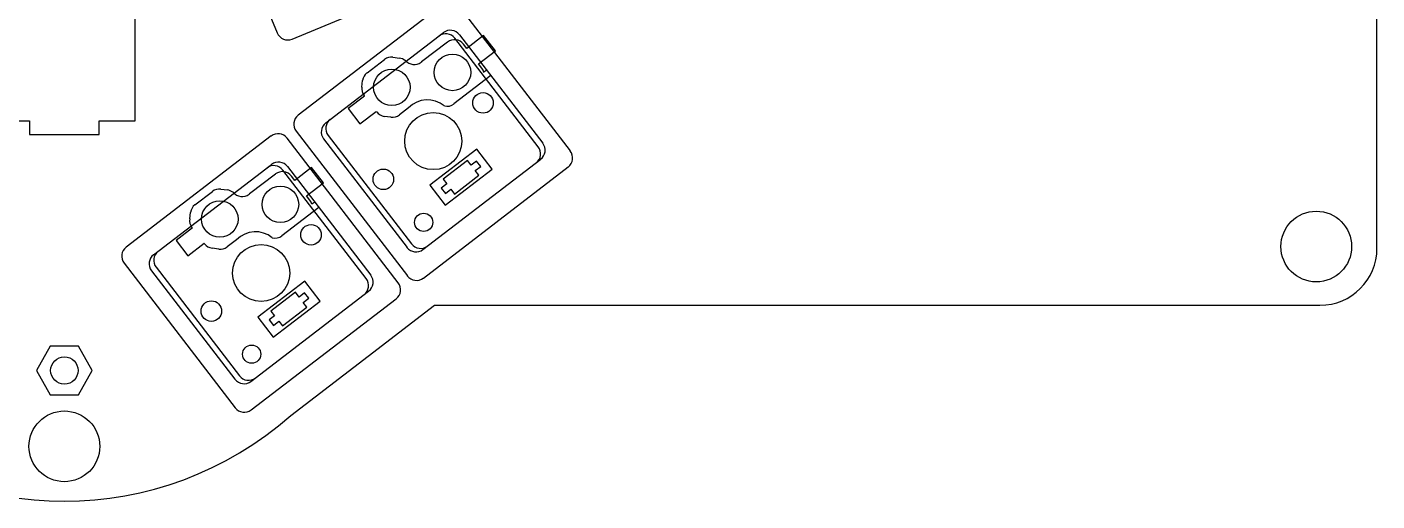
# Model space of a CAD drawing. Header units: millimetres. Extents: x 37 to 267, y -156 to -36.
# Drawn here: x 148.6 to 266.9, y -155.7 to -114.1 of the extents above; entities that cross this region are included whole.
import ezdxf

# ---------------------------------------------------------------- set-up
doc = ezdxf.new("R2010")
doc.units = ezdxf.units.MM

msp = doc.modelspace()

# ---------------------------------------------------------------- linework, layer by layer
at = {"linetype": 'CONTINUOUS'}
for p, q in [((266.87, -133.5), (266.87, -46.1)), ((164.39, -99.83), (170.51, -114.61)), ((158.07, -122.32), (158.07, -109.12)), ((171.82, -115.15), (186.6, -109.03)), ((185.05, -112.09), (172.36, -121.83)), ((196.2, -124.97), (186.46, -112.27)), ((174.77, -122.5), (185.08, -114.59)), ((185.43, -115.42), (183.17, -117.15)), ((193.39, -124.6), (186.09, -115.08)), ((186.48, -114.77), (193.79, -124.29)), ((187.13, -115.98), (186.84, -115.6)), ((188.59, -114.85), (187.13, -115.98)), ((189.63, -116.2), (188.59, -114.85)), ((178.39, -118.12), (179.91, -116.95)), ((180.65, -116.75), (181.23, -116.83)), ((181.73, -117), (181.7, -117.02)), ((188.16, -117.33), (189.63, -116.2)), ((183.13, -117.19), (183.13, -117.18)), ((188.45, -117.71), (188.16, -117.33)), ((188.87, -117.89), (188.63, -118.07)), ((177.93, -119.36), (178, -118.78)), ((189.24, -118.36), (186, -120.84)), ((178.16, -120.15), (176.73, -121.25)), ((178.16, -120.15), (178.12, -120.1)), ((176.73, -121.25), (177.77, -122.59)), ((177.77, -122.59), (179.2, -121.5)), ((179.23, -121.55), (179.2, -121.5)), ((182.03, -121.19), (181.22, -121.81)), ((145.67, -122.32), (148.82, -122.32)), ((148.82, -122.32), (148.82, -123.52)), ((154.92, -122.32), (158.07, -122.32)), ((154.92, -123.52), (154.92, -122.32)), ((180.48, -122.01), (179.9, -121.93)), ((148.82, -123.52), (154.92, -123.52)), ((169.98, -123.65), (157.29, -133.39)), ((181.12, -136.53), (171.38, -123.84)), ((172.18, -123.23), (181.92, -135.92)), ((174.58, -123.9), (181.89, -133.42)), ((174.98, -123.6), (182.28, -133.12)), ((188.01, -124.82), (183.89, -127.98)), ((189.35, -126.56), (188.01, -124.82)), ((159.69, -134.07), (170.01, -126.15)), ((171.41, -126.34), (178.71, -135.86)), ((173.52, -126.42), (172.05, -127.55)), ((174.56, -127.77), (173.52, -126.42)), ((183.29, -133.61), (193.6, -125.7)), ((183.32, -136.11), (196.01, -126.37)), ((187.19, -125.8), (185.05, -127.44)), ((187.51, -126.21), (187.19, -125.8)), ((187.98, -125.85), (187.51, -126.21)), ((187.87, -126.69), (188.35, -126.32)), ((188.35, -126.32), (187.98, -125.85)), ((170.36, -126.99), (168.1, -128.72)), ((178.32, -136.16), (171.01, -126.64)), ((172.05, -127.55), (171.76, -127.17)), ((185.05, -127.44), (185.37, -127.86)), ((185.23, -129.73), (189.35, -126.56)), ((186.05, -128.75), (188.19, -127.1)), ((188.19, -127.1), (187.87, -126.69)), ((163.31, -129.68), (164.84, -128.52)), ((165.58, -128.32), (166.16, -128.39)), ((166.66, -128.57), (166.63, -128.59)), ((168.06, -128.75), (168.06, -128.75)), ((173.09, -128.9), (174.56, -127.77)), ((173.38, -129.27), (173.09, -128.9)), ((183.89, -127.98), (185.23, -129.73)), ((185.37, -127.86), (184.89, -128.22)), ((184.89, -128.22), (185.26, -128.7)), ((185.26, -128.7), (185.73, -128.33)), ((185.73, -128.33), (186.05, -128.75)), ((174.16, -129.93), (170.93, -132.41)), ((173.8, -129.45), (173.55, -129.64)), ((162.85, -130.93), (162.93, -130.35)), ((163.09, -131.72), (161.66, -132.81)), ((163.09, -131.72), (163.05, -131.67)), ((161.66, -132.81), (162.69, -134.16)), ((162.69, -134.16), (164.12, -133.06)), ((164.16, -133.11), (164.12, -133.06)), ((165.4, -133.57), (164.82, -133.5)), ((166.95, -132.75), (166.14, -133.37)), ((157.1, -134.8), (166.84, -147.49)), ((159.51, -135.47), (166.81, -144.99)), ((159.91, -135.17), (167.21, -144.69)), ((172.94, -136.38), (168.81, -139.55)), ((174.28, -138.13), (172.94, -136.38)), ((168.22, -145.18), (178.53, -137.26)), ((168.24, -147.68), (180.94, -137.94)), ((172.12, -137.36), (169.97, -139.01)), ((170.15, -141.29), (174.28, -138.13)), ((172.44, -137.78), (172.12, -137.36)), ((172.91, -137.41), (172.44, -137.78)), ((172.8, -138.25), (173.28, -137.89)), ((173.12, -138.67), (172.8, -138.25)), ((173.28, -137.89), (172.91, -137.41)), ((168.81, -139.55), (170.15, -141.29)), ((170.29, -139.42), (169.82, -139.79)), ((169.97, -139.01), (170.29, -139.42)), ((170.98, -140.31), (173.12, -138.67)), ((178.49, -142.96), (184.31, -138.5)), ((184.31, -138.5), (261.87, -138.5)), ((169.82, -139.79), (170.18, -140.26)), ((170.18, -140.26), (170.66, -139.9)), ((170.66, -139.9), (170.98, -140.31)), ((150.64, -142.09), (149.42, -144.21)), ((150.65, -142.09), (150.64, -142.09)), ((153.1, -142.09), (150.65, -142.09)), ((150.65, -142.09), (150.65, -142.09)), ((153.1, -142.09), (153.1, -142.09)), ((154.32, -144.21), (153.1, -142.09)), ((153.1, -142.09), (153.1, -142.09)), ((171.72, -148.16), (178.49, -142.96)), ((149.42, -144.21), (149.42, -144.22)), ((149.42, -144.22), (150.64, -146.34)), ((149.42, -144.22), (149.42, -144.22)), ((153.1, -146.34), (154.32, -144.22)), ((154.32, -144.22), (154.32, -144.21)), ((154.32, -144.22), (154.32, -144.22)), ((150.64, -146.34), (150.65, -146.34)), ((150.65, -146.34), (153.1, -146.34)), ((150.65, -146.34), (150.65, -146.34)), ((153.1, -146.34), (153.1, -146.34)), ((153.1, -146.34), (153.1, -146.34))]:
    msp.add_line(p, q, dxfattribs=at)
for centre, radius in [((185.87, -118.08), 1.6), ((180.56, -119.38), 1.6), ((188.55, -120.75), 0.9), ((184.19, -124.1), 2.5), ((179.82, -127.45), 0.9), ((170.8, -129.65), 1.6), ((165.49, -130.94), 1.6), ((183.35, -131.23), 0.8), ((261.55, -133.35), 3.1), ((173.48, -132.32), 0.9), ((169.11, -135.67), 2.5), ((164.75, -139.01), 0.9), ((151.87, -144.22), 1.2), ((168.28, -142.79), 0.8), ((151.87, -150.87), 3.1)]:
    msp.add_circle(centre, radius, dxfattribs=at)
for centre, radius, start, end in [((171.44, -114.23), 1, 202.5, 292.5), ((185.29, -115.69), 1, 37.5, 127.5), ((185.69, -115.38), 1, 37.5, 127.5), ((186.04, -116.21), 1, 37.5, 127.5), ((180.52, -117.74), 1, 82.5, 127.5), ((181.1, -117.82), 1, 52.8202, 82.5), ((182.53, -116.39), 1, 217.5, 307.5), ((178.99, -118.91), 1, 127.5, 172.5), ((183.78, -117.95), 1, 127.5, 130.366), ((187.66, -118.32), 1, 13.9218, 37.5), ((178.92, -119.49), 1, 172.5, 217.5), ((183.68, -122.78), 2.3, 50.0286, 135.9555), ((180.03, -120.94), 1, 217.5, 262.5), ((180.61, -121.01), 1, 262.5, 307.5), ((185.4, -120.05), 1, 256.2607, 307.5), ((172.97, -122.62), 1, 127.5, 217.5), ((175.38, -123.3), 1, 127.5, 217.5), ((175.77, -122.99), 1, 127.5, 217.5), ((170.59, -124.45), 1, 37.5, 127.5), ((192.6, -125.21), 1, 307.5, 37.5), ((192.99, -124.9), 1, 307.5, 37.5), ((195.4, -125.58), 1, 307.5, 37.5), ((170.22, -127.25), 1, 37.5, 127.5), ((170.62, -126.95), 1, 37.5, 127.5), ((170.97, -127.78), 1, 37.5, 127.5), ((165.45, -129.31), 1, 82.5, 127.5), ((166.03, -129.38), 1, 52.8202, 82.5), ((167.45, -127.96), 1, 217.5, 307.5), ((168.71, -129.51), 1, 127.5, 130.366), ((163.92, -130.48), 1, 127.5, 172.5), ((172.58, -129.88), 1, 13.9218, 37.5), ((163.84, -131.06), 1, 172.5, 217.5), ((168.61, -134.35), 2.3, 50.0286, 135.9555), ((170.32, -131.62), 1, 256.2607, 307.5), ((157.89, -134.19), 1, 127.5, 217.5), ((164.95, -132.5), 1, 217.5, 262.5), ((165.53, -132.58), 1, 262.5, 307.5), ((182.68, -132.82), 1, 217.5, 307.5), ((183.08, -132.51), 1, 217.5, 307.5), ((261.87, -133.5), 5, 270, 360), ((160.3, -134.86), 1, 127.5, 217.5), ((160.7, -134.56), 1, 127.5, 217.5), ((177.92, -136.47), 1, 307.5, 37.5), ((182.71, -135.32), 1, 217.5, 307.5), ((177.52, -136.77), 1, 307.5, 37.5), ((180.33, -137.14), 1, 307.5, 37.5), ((175.45, -139), 5, 307.4838, 307.5), ((167.61, -144.38), 1, 217.5, 307.5), ((168, -144.08), 1, 217.5, 307.5), ((167.63, -146.88), 1, 217.5, 307.5), ((151.87, -125.67), 30, 228.5678, 311.4322)]:
    msp.add_arc(centre, radius, start, end, dxfattribs=at)

doc.saveas('drawing.dxf')
